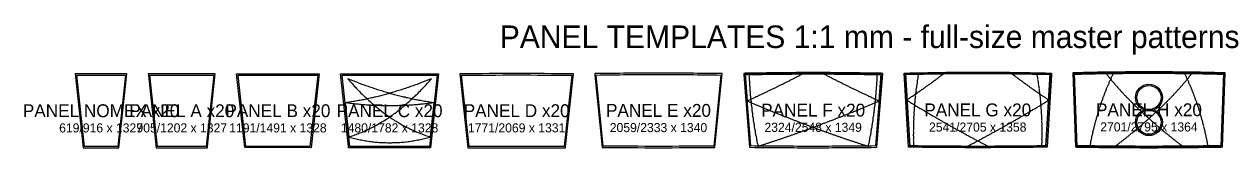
# Model space of a CAD drawing. Header units: millimetres. Extents: x -953 to 43463, y -25 to 2275.
# Drawn here: x -953 to 21690, y -25 to 2275 of the extents above; entities that cross this region are included whole.
import ezdxf
from ezdxf.enums import TextEntityAlignment as Align

# ---------------------------------------------------------------- set-up
doc = ezdxf.new("R2010")
doc.units = ezdxf.units.MM
for name, color, linetype in [('CUT', 7, 'Continuous'), ('FEATURE', 1, 'Continuous'), ('SEW', 8, 'Continuous'), ('TEXT', 7, 'Continuous')]:
    doc.layers.add(name, color=color, linetype=linetype)

msp = doc.modelspace()

# ---------------------------------------------------------------- linework, layer by layer
at = {"layer": 'CUT'}
for points in [[(9712, 1328), (9847, -22), (9869, -22), (9998, -23), (10127, -23), (10256, -24), (10385, -24), (10514, -24), (10643, -25), (10772, -25), (10901, -25), (11030, -25), (11159, -25), (11288, -24), (11417, -24), (11546, -24), (11675, -23), (11804, -23), (11933, -22), (11956, -22), (12093, 1355), (12066, 1355), (11993, 1357), (11920, 1358), (11847, 1359), (11775, 1359), (11702, 1360), (11629, 1361), (11556, 1362), (11484, 1362), (11411, 1363), (11338, 1363), (11265, 1364), (11192, 1364), (11120, 1364), (11047, 1364), (10974, 1365), (10901, 1365), (10828, 1365), (10756, 1364), (10683, 1364), (10610, 1364), (10537, 1364), (10464, 1363), (10391, 1363), (10319, 1362), (10246, 1362), (10173, 1361), (10100, 1360), (10028, 1359), (9955, 1359), (9882, 1358), (9810, 1357), (9737, 1355), (9710, 1355), (9712, 1328)], [(12495, 1335), (12605, -17), (12627, -18), (12700, -19), (12773, -19), (12846, -20), (12918, -21), (12991, -22), (13064, -22), (13136, -23), (13209, -23), (13282, -24), (13355, -24), (13428, -24), (13500, -25), (13573, -25), (13646, -25), (13719, -25), (13792, -25), (13865, -25), (13937, -25), (14010, -25), (14083, -25), (14156, -24), (14229, -24), (14301, -24), (14374, -23), (14447, -23), (14520, -22), (14592, -22), (14665, -21), (14738, -20), (14811, -19), (14883, -19), (14956, -18), (14979, -17), (15091, 1361), (15064, 1362), (14985, 1363), (14905, 1365), (14826, 1366), (14746, 1367), (14667, 1368), (14587, 1369), (14508, 1370), (14428, 1371), (14349, 1372), (14269, 1373), (14190, 1373), (14110, 1374), (14030, 1374), (13951, 1374), (13871, 1374), (13792, 1374), (13712, 1374), (13632, 1374), (13553, 1374), (13473, 1374), (13394, 1373), (13314, 1373), (13235, 1372), (13155, 1371), (13076, 1370), (12996, 1369), (12917, 1368), (12837, 1367), (12758, 1366), (12678, 1365), (12599, 1363), (12519, 1362), (12493, 1361), (12495, 1335)], [(18244, 1339), (18164, -15), (18140, -15), (18061, -16), (17981, -18), (17902, -19), (17823, -20), (17743, -20), (17664, -21), (17584, -22), (17505, -23), (17425, -23), (17346, -24), (17266, -24), (17186, -24), (17107, -25), (17027, -25), (16948, -25), (16868, -25), (16789, -25), (16709, -25), (16629, -25), (16550, -24), (16470, -24), (16391, -24), (16311, -23), (16231, -23), (16152, -22), (16072, -21), (15993, -20), (15914, -20), (15834, -19), (15755, -18), (15675, -16), (15596, -15), (15573, -15), (15491, 1365), (15516, 1366), (15601, 1368), (15685, 1370), (15769, 1372), (15853, 1373), (15937, 1375), (15980, 1375), (16022, 1376), (16064, 1377), (16106, 1377), (16148, 1378), (16190, 1379), (16233, 1379), (16275, 1380), (16317, 1380), (16359, 1380), (16401, 1381), (16444, 1381), (16486, 1381), (16528, 1382), (16570, 1382), (16612, 1382), (16655, 1382), (16697, 1382), (16739, 1383), (16782, 1383), (16824, 1383), (16866, 1383), (16908, 1383), (16951, 1383), (16993, 1383), (17036, 1382), (17078, 1382), (17120, 1382), (17162, 1382), (17205, 1382), (17247, 1381), (17290, 1381), (17332, 1381), (17374, 1380), (17416, 1380), (17459, 1380), (17501, 1379), (17544, 1379), (17586, 1378), (17628, 1377), (17670, 1377), (17713, 1376), (17755, 1375), (17797, 1375), (17840, 1374), (17882, 1373), (17966, 1372), (18051, 1370), (18135, 1368), (18220, 1366), (18246, 1365), (18244, 1339)], [(21465, 1370), (21422, 1371), (21378, 1372), (21335, 1373), (21291, 1374), (21247, 1375), (21204, 1376), (21160, 1377), (21117, 1378), (21073, 1379), (21029, 1380), (20986, 1381), (20942, 1381), (20899, 1382), (20855, 1383), (20811, 1383), (20768, 1384), (20724, 1385), (20680, 1385), (20636, 1386), (20593, 1386), (20549, 1386), (20505, 1387), (20462, 1387), (20418, 1388), (20374, 1388), (20330, 1388), (20287, 1388), (20243, 1388), (20199, 1389), (20156, 1389), (20112, 1389), (20068, 1389), (20024, 1389), (19981, 1389), (19937, 1389), (19893, 1388), (19849, 1388), (19806, 1388), (19762, 1388), (19718, 1388), (19675, 1387), (19631, 1387), (19587, 1386), (19543, 1386), (19500, 1386), (19456, 1385), (19412, 1385), (19369, 1384), (19325, 1383), (19281, 1383), (19238, 1382), (19194, 1381), (19150, 1380), (19107, 1380), (19063, 1379), (19019, 1378), (18976, 1377), (18932, 1376), (18889, 1375), (18845, 1374), (18802, 1373), (18758, 1372), (18714, 1371), (18671, 1370), (18646, 1369), (18693, -12), (18716, -13), (18801, -14), (18885, -16), (18969, -17), (19053, -18), (19138, -19), (19222, -20), (19306, -21), (19390, -22), (19475, -23), (19559, -23), (19644, -24), (19728, -24), (19813, -24), (19897, -25), (19982, -25), (20066, -25), (20151, -25), (20235, -25), (20320, -24), (20405, -24), (20489, -24), (20574, -23), (20659, -23), (20743, -22), (20828, -21), (20912, -20), (20997, -19), (21082, -18), (21166, -17), (21251, -16), (21335, -14), (21420, -13), (21443, -12), (21490, 1369), (21465, 1370)], [(966, 1352), (0, 1352), (148, -25), (817, -25), (966, 1352)], [(2471, -3), (2617, 1352), (2440, 1352), (2291, 1352), (2141, 1352), (1991, 1352), (1884, 1352), (1777, 1352), (1669, 1352), (1562, 1352), (1478, 1352), (1393, 1352), (1366, 1352), (1369, 1325), (1514, -25), (1537, -25), (1608, -25), (1679, -25), (1835, -25), (1991, -25), (2105, -25), (2219, -25), (2333, -25), (2446, -25), (2469, -25), (2471, -3)], [(4408, -25), (3167, -24), (3017, 1353), (3087, 1353), (3108, 1353), (3129, 1353), (3170, 1353), (3212, 1353), (3254, 1353), (3295, 1353), (3337, 1353), (3379, 1353), (3419, 1353), (3459, 1353), (3479, 1353), (3499, 1353), (3520, 1353), (3540, 1353), (3546, 1353), (3553, 1353), (3556, 1353), (3559, 1353), (3563, 1353), (3566, 1353), (3571, 1353), (3577, 1353), (3582, 1353), (3588, 1353), (3594, 1353), (3599, 1353), (3605, 1353), (3610, 1353), (3624, 1353), (3638, 1353), (3645, 1353), (3652, 1353), (3659, 1353), (3666, 1353), (3678, 1353), (3690, 1353), (3703, 1353), (3715, 1353), (3733, 1353), (3751, 1353), (3770, 1353), (3788, 1353), (3825, 1353), (3861, 1353), (3902, 1353), (3943, 1353), (3984, 1353), (4025, 1353), (4052, 1353), (4079, 1353), (4107, 1353), (4134, 1353), (4183, 1352), (4231, 1352), (4280, 1352), (4328, 1352), (4342, 1352), (4356, 1352), (4370, 1352), (4384, 1352), (4389, 1352), (4393, 1352), (4398, 1352), (4402, 1352), (4412, 1352), (4421, 1352), (4430, 1352), (4440, 1352), (4450, 1352), (4461, 1352), (4469, 1352), (4477, 1352), (4485, 1352), (4493, 1352), (4512, 1352), (4531, 1352), (4559, 1352), (4408, -25)], [(5107, -3), (4959, 1352), (4987, 1352), (5226, 1352), (5466, 1352), (5670, 1352), (5875, 1353), (6080, 1352), (6285, 1352), (6524, 1352), (6763, 1352), (6791, 1352), (6640, -25), (6617, -25), (6432, -25), (6246, -25), (6060, -25), (5875, -25), (5689, -25), (5503, -25), (5318, -25), (5132, -25), (5109, -25), (5107, -3)], [(9163, -3), (9310, 1352), (9282, 1352), (9218, 1353), (9153, 1353), (9024, 1354), (8895, 1354), (8766, 1355), (8637, 1355), (8508, 1356), (8379, 1356), (8250, 1356), (8121, 1356), (7992, 1356), (7863, 1355), (7734, 1355), (7605, 1354), (7476, 1354), (7347, 1353), (7283, 1353), (7218, 1352), (7191, 1352), (7340, -25), (7362, -25), (7418, -25), (7473, -25), (7528, -25), (7584, -25), (7750, -25), (7917, -25), (8083, -25), (8250, -25), (8416, -25), (8583, -25), (8750, -25), (8916, -25), (9027, -25), (9138, -25), (9161, -25), (9163, -3)]]:
    msp.add_lwpolyline(points, close=True, dxfattribs=at)
at = {"layer": 'FEATURE'}
for points in [[(18671, 1364), (18717, 0), (21419, 0), (21465, 1364), (18671, 1364)], [(21171, 1), (21172, 14), (21167, 28), (21167, 42), (21162, 53), (21163, 67), (21158, 81), (21158, 94), (21153, 106), (21148, 119), (21149, 133), (21144, 144), (21144, 158), (21139, 172), (21140, 183), (21135, 197), (21130, 211), (21130, 222), (21125, 236), (21120, 249), (21121, 261), (21116, 275), (21116, 286), (21111, 300), (21106, 313), (21106, 325), (21101, 339), (21096, 350), (21097, 364), (21092, 375), (21087, 389), (21087, 402), (21082, 414), (21077, 428), (21077, 439), (21072, 453), (21067, 464), (21067, 478), (21062, 489), (21057, 503), (21057, 514), (21052, 528), (21047, 539), (21042, 553), (21042, 565), (21037, 578), (21032, 590), (21032, 601), (21027, 615), (21022, 626), (21017, 640), (21017, 651), (21012, 663), (21007, 676), (21002, 688), (21002, 702), (20997, 713), (20991, 724), (20986, 738), (20981, 749), (20981, 761), (20976, 775), (20971, 786), (20965, 797), (20960, 811), (20960, 823), (20955, 834), (20950, 848), (20945, 859), (20939, 870), (20939, 882), (20934, 896), (20929, 907), (20923, 918), (20918, 930), (20913, 944), (20913, 955), (20908, 966), (20902, 978), (20897, 991), (20892, 1003), (20886, 1014), (20881, 1026), (20875, 1037), (20876, 1051), (20870, 1062), (20865, 1074), (20859, 1085), (20854, 1097), (20849, 1108), (20843, 1119), (20838, 1131), (20832, 1144), (20827, 1156), (20821, 1167), (20816, 1179), (20816, 1190), (20811, 1202), (20805, 1213), (20800, 1224), (20794, 1236), (20789, 1247), (20783, 1259), (20778, 1270), (20772, 1281), (20767, 1293), (20761, 1304), (20756, 1316), (20750, 1327), (20745, 1339), (20739, 1350), (20733, 1361), (20732, 1364), (18671, 1364), (18717, 0), (21172, 0), (21171, 1)], [(18671, 1364), (18717, 0), (21419, 0), (21465, 1364), (18671, 1364)], [(19441, 3), (19452, 12), (19463, 21), (19473, 30), (19489, 39), (19500, 49), (19511, 58), (19521, 67), (19532, 76), (19548, 85), (19559, 94), (19569, 103), (19580, 112), (19591, 122), (19607, 131), (19618, 140), (19628, 149), (19639, 158), (19650, 167), (19661, 176), (19677, 186), (19688, 195), (19698, 206), (19709, 215), (19720, 224), (19731, 233), (19742, 243), (19758, 252), (19769, 261), (19779, 270), (19790, 279), (19801, 291), (19812, 300), (19823, 309), (19834, 318), (19844, 327), (19855, 336), (19872, 345), (19883, 357), (19893, 366), (19904, 375), (19915, 384), (19926, 393), (19937, 402), (19948, 414), (19959, 423), (19970, 432), (19981, 441), (19992, 450), (20003, 462), (20014, 471), (20025, 480), (20036, 489), (20046, 501), (20057, 510), (20068, 519), (20079, 528), (20090, 539), (20101, 549), (20112, 558), (20123, 567), (20135, 578), (20146, 587), (20157, 597), (20168, 606), (20179, 617), (20184, 626), (20195, 635), (20206, 647), (20217, 656), (20228, 665), (20240, 676), (20251, 686), (20262, 695), (20273, 706), (20278, 715), (20290, 724), (20301, 736), (20312, 745), (20323, 754), (20334, 765), (20345, 775), (20351, 784), (20362, 795), (20373, 804), (20384, 816), (20395, 825), (20401, 834), (20412, 845), (20423, 854), (20434, 866), (20446, 875), (20451, 884), (20462, 896), (20474, 905), (20485, 916), (20490, 925), (20502, 937), (20513, 946), (20524, 955), (20530, 966), (20541, 976), (20552, 987), (20558, 996), (20569, 1007), (20580, 1017), (20586, 1028), (20597, 1037), (20608, 1049), (20614, 1058), (20625, 1069), (20637, 1078), (20642, 1090), (20653, 1099), (20665, 1110), (20670, 1119), (20682, 1131), (20693, 1142), (20699, 1151), (20710, 1163), (20715, 1172), (20727, 1183), (20732, 1192), (20744, 1204), (20755, 1213), (20761, 1224), (20772, 1236), (20777, 1245), (20789, 1256), (20794, 1265), (20806, 1277), (20811, 1288), (20823, 1297), (20828, 1309), (20839, 1320), (20845, 1329), (20856, 1341), (20862, 1350), (20873, 1361), (20874, 1364), (18671, 1364), (18717, 0), (19436, 0), (19441, 3)], [(19403, 1361), (19397, 1350), (19392, 1339), (19386, 1327), (19380, 1316), (19375, 1304), (19369, 1293), (19364, 1281), (19358, 1270), (19353, 1259), (19347, 1247), (19342, 1236), (19336, 1224), (19331, 1213), (19326, 1202), (19320, 1190), (19320, 1179), (19315, 1167), (19309, 1156), (19304, 1144), (19298, 1131), (19293, 1119), (19288, 1108), (19282, 1097), (19277, 1085), (19271, 1074), (19266, 1062), (19260, 1051), (19261, 1037), (19255, 1026), (19250, 1014), (19244, 1003), (19239, 991), (19234, 978), (19228, 966), (19223, 955), (19223, 944), (19218, 930), (19213, 918), (19207, 907), (19202, 896), (19197, 882), (19197, 870), (19192, 859), (19186, 848), (19181, 834), (19176, 823), (19176, 811), (19171, 797), (19165, 786), (19160, 775), (19155, 761), (19155, 749), (19150, 738), (19145, 724), (19139, 713), (19134, 702), (19135, 688), (19129, 676), (19124, 663), (19119, 651), (19119, 640), (19114, 626), (19109, 615), (19104, 601), (19104, 590), (19099, 578), (19094, 565), (19094, 553), (19089, 539), (19084, 528), (19079, 514), (19079, 503), (19074, 489), (19069, 478), (19069, 464), (19064, 453), (19059, 439), (19059, 428), (19054, 414), (19049, 402), (19050, 389), (19045, 375), (19039, 364), (19040, 350), (19035, 339), (19030, 325), (19030, 313), (19025, 300), (19020, 286), (19020, 275), (19015, 261), (19016, 249), (19011, 236), (19006, 222), (19006, 211), (19001, 197), (18996, 183), (18997, 172), (18992, 158), (18992, 144), (18987, 133), (18988, 119), (18983, 106), (18978, 94), (18978, 81), (18973, 67), (18974, 53), (18969, 42), (18969, 28), (18964, 14), (18965, 1), (18964, 0), (21419, 0), (21465, 1364), (19404, 1364), (19403, 1361)], [(19263, 1361), (19274, 1350), (19280, 1341), (19291, 1329), (19297, 1320), (19308, 1309), (19314, 1297), (19325, 1288), (19330, 1277), (19342, 1265), (19347, 1256), (19359, 1245), (19364, 1236), (19376, 1224), (19381, 1213), (19392, 1204), (19404, 1192), (19409, 1183), (19421, 1172), (19426, 1163), (19438, 1151), (19443, 1142), (19454, 1131), (19466, 1119), (19471, 1110), (19483, 1099), (19494, 1090), (19500, 1078), (19511, 1069), (19522, 1058), (19528, 1049), (19539, 1037), (19550, 1028), (19556, 1017), (19567, 1007), (19578, 996), (19584, 987), (19595, 976), (19606, 966), (19612, 955), (19623, 946), (19634, 937), (19646, 925), (19651, 916), (19662, 905), (19674, 896), (19685, 884), (19690, 875), (19702, 866), (19713, 854), (19724, 845), (19735, 834), (19741, 825), (19752, 816), (19763, 804), (19774, 795), (19785, 784), (19791, 775), (19802, 765), (19813, 754), (19824, 745), (19835, 736), (19847, 724), (19858, 715), (19863, 706), (19874, 695), (19885, 686), (19897, 676), (19908, 665), (19919, 656), (19930, 647), (19941, 635), (19952, 626), (19957, 617), (19968, 606), (19980, 597), (19991, 587), (20002, 578), (20013, 567), (20024, 558), (20035, 549), (20046, 539), (20057, 528), (20068, 519), (20079, 510), (20090, 501), (20101, 489), (20112, 480), (20122, 471), (20133, 462), (20144, 450), (20155, 441), (20166, 432), (20177, 423), (20188, 414), (20199, 402), (20210, 393), (20221, 384), (20232, 375), (20243, 366), (20254, 357), (20264, 345), (20281, 336), (20292, 327), (20302, 318), (20313, 309), (20324, 300), (20335, 291), (20346, 279), (20357, 270), (20367, 261), (20378, 252), (20395, 243), (20405, 233), (20416, 224), (20427, 215), (20438, 206), (20448, 195), (20459, 186), (20475, 176), (20486, 167), (20497, 158), (20508, 149), (20518, 140), (20529, 131), (20545, 122), (20556, 112), (20567, 103), (20577, 94), (20588, 85), (20604, 76), (20615, 67), (20626, 58), (20636, 49), (20647, 39), (20663, 30), (20674, 21), (20684, 12), (20695, 3), (20700, 0), (21419, 0), (21465, 1364), (19262, 1364), (19263, 1361)], [(5128, 181), (5154, 187), (5178, 197), (5202, 203), (5225, 213), (5249, 222), (5273, 231), (5293, 240), (5317, 249), (5341, 258), (5365, 267), (5389, 277), (5413, 288), (5434, 299), (5459, 309), (5483, 320), (5504, 331), (5529, 343), (5550, 354), (5574, 366), (5596, 379), (5621, 391), (5642, 404), (5664, 416), (5689, 430), (5711, 443), (5732, 457), (5754, 471), (5780, 484), (5802, 498), (5824, 514), (5846, 528), (5869, 544), (5891, 558), (5911, 574), (5933, 590), (5956, 605), (5979, 621), (6002, 637), (6022, 656), (6045, 672), (6065, 690), (6089, 706), (6109, 724), (6132, 743), (6153, 761), (6173, 779), (6197, 797), (6218, 816), (6239, 834), (6260, 854), (6281, 873), (6302, 893), (6324, 914), (6345, 932), (6367, 953), (6389, 973), (6410, 994), (6429, 1017), (6451, 1037), (6473, 1058), (6492, 1081), (6515, 1104), (6534, 1124), (6556, 1147), (6576, 1170), (6595, 1193), (6618, 1215), (6638, 1238), (6658, 1261), (6636, 1252), (6610, 1243), (6585, 1231), (6559, 1222), (6537, 1213), (6512, 1204), (6487, 1195), (6462, 1183), (6437, 1174), (6415, 1165), (6390, 1156), (6365, 1147), (6340, 1140), (6316, 1131), (6291, 1122), (6266, 1113), (6242, 1104), (6221, 1097), (6196, 1088), (6172, 1081), (6147, 1072), (6123, 1065), (6099, 1056), (6074, 1049), (6050, 1040), (6023, 1033), (5998, 1026), (5974, 1017), (5950, 1010), (5926, 1003), (5903, 996), (5879, 989), (5855, 982), (5831, 976), (5804, 969), (5780, 962), (5757, 955), (5733, 950), (5709, 944), (5682, 937), (5659, 932), (5635, 925), (5612, 918), (5585, 914), (5562, 907), (5538, 902), (5515, 898), (5488, 891), (5465, 886), (5442, 882), (5415, 875), (5392, 870), (5369, 866), (5343, 861), (5319, 857), (5296, 852), (5270, 848), (5247, 843), (5221, 839), (5197, 836), (5171, 832), (5148, 827), (5125, 823), (5099, 820), (5076, 816), (5050, 813), (5043, 812), (5112, 176), (5128, 181)], [(6700, 813), (6673, 816), (6651, 820), (6624, 823), (6601, 827), (6578, 832), (6552, 836), (6529, 839), (6503, 843), (6479, 848), (6453, 852), (6430, 857), (6407, 861), (6380, 866), (6357, 870), (6334, 875), (6308, 882), (6284, 886), (6261, 891), (6234, 898), (6211, 902), (6188, 907), (6164, 914), (6137, 918), (6114, 925), (6091, 932), (6067, 937), (6040, 944), (6017, 950), (5993, 955), (5969, 962), (5946, 969), (5918, 976), (5895, 982), (5871, 989), (5847, 996), (5823, 1003), (5799, 1010), (5775, 1017), (5751, 1026), (5727, 1033), (5699, 1040), (5675, 1049), (5651, 1056), (5627, 1065), (5602, 1072), (5578, 1081), (5553, 1088), (5529, 1097), (5508, 1104), (5483, 1113), (5458, 1122), (5434, 1131), (5409, 1140), (5384, 1147), (5359, 1156), (5334, 1165), (5313, 1174), (5288, 1183), (5262, 1195), (5237, 1204), (5212, 1213), (5190, 1222), (5165, 1231), (5139, 1243), (5114, 1252), (5092, 1261), (5111, 1238), (5131, 1215), (5154, 1193), (5174, 1170), (5193, 1147), (5216, 1124), (5235, 1104), (5257, 1081), (5276, 1058), (5298, 1037), (5320, 1017), (5339, 994), (5361, 973), (5383, 953), (5404, 932), (5426, 914), (5447, 893), (5468, 873), (5489, 854), (5510, 834), (5531, 816), (5552, 797), (5576, 779), (5596, 761), (5617, 743), (5641, 724), (5661, 706), (5684, 690), (5704, 672), (5727, 656), (5747, 637), (5770, 621), (5793, 605), (5816, 590), (5839, 574), (5858, 558), (5881, 544), (5903, 528), (5925, 514), (5948, 498), (5970, 484), (5995, 471), (6017, 457), (6039, 443), (6061, 430), (6086, 416), (6107, 404), (6129, 391), (6154, 379), (6175, 366), (6200, 354), (6221, 343), (6245, 331), (6266, 320), (6291, 309), (6315, 299), (6336, 288), (6360, 277), (6384, 267), (6408, 258), (6432, 249), (6456, 240), (6477, 231), (6500, 222), (6524, 213), (6548, 203), (6572, 197), (6595, 187), (6622, 181), (6637, 176), (6707, 812), (6700, 813)], [(12567, 842), (12582, 836), (12597, 829), (12612, 824), (12628, 817), (12638, 811), (12653, 804), (12669, 799), (12684, 792), (12699, 785), (12714, 781), (12729, 774), (12745, 767), (12760, 760), (12775, 756), (12790, 749), (12805, 742), (12820, 737), (12835, 731), (12846, 724), (12861, 719), (12876, 712), (12891, 705), (12906, 701), (12921, 694), (12936, 687), (12951, 683), (12966, 676), (12981, 669), (12996, 664), (13011, 658), (13026, 653), (13041, 646), (13056, 639), (13071, 635), (13086, 628), (13100, 623), (13115, 616), (13125, 610), (13140, 605), (13155, 598), (13170, 594), (13185, 587), (13199, 582), (13214, 575), (13229, 571), (13244, 564), (13259, 559), (13273, 553), (13288, 548), (13303, 541), (13317, 537), (13332, 530), (13347, 525), (13362, 518), (13376, 514), (13391, 507), (13406, 502), (13420, 495), (13435, 491), (13449, 484), (13464, 479), (13479, 473), (13493, 468), (13508, 463), (13522, 457), (13537, 452), (13551, 445), (13566, 441), (13580, 434), (13595, 429), (13609, 425), (13624, 418), (13638, 413), (13653, 409), (13667, 402), (13677, 397), (13691, 393), (13706, 386), (13720, 381), (13735, 374), (13749, 370), (13763, 365), (13778, 361), (13792, 354), (13806, 349), (13821, 345), (13835, 338), (13849, 333), (13864, 329), (13878, 322), (13892, 317), (13906, 313), (13921, 308), (13935, 301), (13949, 297), (13963, 292), (13978, 288), (13992, 281), (14006, 276), (14020, 272), (14034, 267), (14049, 263), (14063, 256), (14077, 251), (14091, 247), (14105, 242), (14119, 237), (14133, 231), (14147, 226), (14161, 221), (14175, 217), (14190, 212), (14204, 208), (14218, 201), (14232, 196), (14246, 192), (14260, 187), (14274, 183), (14288, 178), (14302, 174), (14316, 169), (14330, 164), (14343, 158), (14357, 153), (14371, 148), (14385, 144), (14399, 139), (14413, 135), (14427, 130), (14441, 126), (14455, 121), (14469, 116), (14483, 112), (14496, 107), (14510, 103), (14524, 98), (14538, 94), (14552, 89), (14565, 84), (14579, 80), (14593, 75), (14607, 71), (14621, 66), (14634, 62), (14648, 57), (14662, 53), (14676, 48), (14689, 43), (14703, 39), (14717, 34), (14730, 30), (14744, 27), (14758, 23), (14772, 18), (14785, 14), (14799, 9), (14812, 5), (14826, 0), (14827, 16), (14829, 32), (14834, 48), (14836, 64), (14842, 78), (14843, 94), (14844, 110), (14850, 126), (14851, 142), (14852, 158), (14858, 174), (14860, 187), (14866, 203), (14867, 219), (14868, 235), (14874, 251), (14875, 265), (14876, 281), (14878, 297), (14884, 313), (14885, 329), (14886, 342), (14892, 358), (14893, 374), (14895, 390), (14896, 404), (14902, 420), (14903, 436), (14904, 452), (14905, 466), (14911, 482), (14912, 498), (14914, 511), (14915, 527), (14916, 543), (14922, 559), (14923, 573), (14924, 589), (14926, 605), (14927, 619), (14933, 635), (14934, 651), (14935, 664), (14936, 680), (14937, 696), (14938, 710), (14940, 726), (14946, 740), (14947, 756), (14948, 772), (14949, 785), (14950, 801), (14951, 815), (14952, 831), (14954, 847), (14955, 861), (14961, 877), (14962, 890), (14963, 906), (14964, 920), (14965, 936), (14966, 952), (14967, 966), (14968, 982), (14969, 995), (14970, 1011), (14971, 1025), (14972, 1041), (14973, 1055), (14975, 1071), (14976, 1084), (14977, 1100), (14978, 1114), (14979, 1130), (14980, 1144), (14981, 1160), (14982, 1174), (14983, 1190), (14984, 1203), (14985, 1217), (14986, 1233), (14987, 1247), (14988, 1263), (14988, 1276), (14990, 1292), (14990, 1306), (14991, 1320), (14987, 1336), (14988, 1349), (14988, 1349), (12519, 1349), (12556, 847), (12567, 842)], [(12561, 849), (12575, 856), (12590, 861), (12604, 868), (12618, 874), (12633, 881), (12642, 888), (12657, 893), (12671, 900), (12685, 906), (12700, 913), (12714, 920), (12729, 927), (12743, 932), (12758, 938), (12772, 945), (12782, 952), (12796, 959), (12811, 966), (12825, 973), (12840, 979), (12855, 984), (12869, 991), (12884, 998), (12893, 1005), (12908, 1011), (12923, 1018), (12937, 1025), (12952, 1032), (12966, 1039), (12981, 1046), (12996, 1053), (13006, 1059), (13020, 1066), (13035, 1071), (13050, 1078), (13065, 1084), (13079, 1091), (13094, 1098), (13104, 1105), (13119, 1112), (13133, 1119), (13148, 1126), (13163, 1132), (13178, 1139), (13188, 1146), (13203, 1153), (13217, 1160), (13232, 1167), (13247, 1176), (13262, 1183), (13272, 1190), (13287, 1196), (13302, 1203), (13317, 1210), (13332, 1217), (13347, 1224), (13357, 1231), (13372, 1237), (13387, 1244), (13402, 1251), (13417, 1258), (13427, 1265), (13442, 1274), (13457, 1281), (13472, 1288), (13487, 1295), (13497, 1301), (13512, 1308), (13527, 1315), (13543, 1324), (13558, 1331), (13568, 1338), (13583, 1345), (13593, 1349), (12519, 1349), (12556, 847), (12561, 849)], [(12771, 5), (12785, 9), (12798, 14), (12812, 18), (12825, 23), (12839, 27), (12853, 30), (12867, 34), (12880, 39), (12894, 43), (12908, 48), (12922, 53), (12935, 57), (12949, 62), (12963, 66), (12977, 71), (12990, 75), (13004, 80), (13018, 84), (13032, 89), (13045, 94), (13059, 98), (13073, 103), (13087, 107), (13101, 112), (13115, 116), (13129, 121), (13142, 126), (13156, 130), (13170, 135), (13184, 139), (13198, 144), (13212, 148), (13226, 153), (13240, 158), (13254, 164), (13268, 169), (13282, 174), (13296, 178), (13310, 183), (13324, 187), (13338, 192), (13352, 196), (13366, 201), (13380, 208), (13394, 212), (13408, 217), (13422, 221), (13436, 226), (13450, 231), (13464, 237), (13478, 242), (13492, 247), (13507, 251), (13521, 256), (13535, 263), (13549, 267), (13563, 272), (13577, 276), (13592, 281), (13606, 288), (13620, 292), (13634, 297), (13648, 301), (13663, 308), (13677, 313), (13691, 317), (13705, 322), (13720, 329), (13734, 333), (13748, 338), (13763, 345), (13777, 349), (13791, 354), (13806, 361), (13820, 365), (13834, 370), (13849, 374), (13863, 381), (13878, 386), (13892, 393), (13906, 397), (13916, 402), (13930, 409), (13945, 413), (13959, 418), (13974, 425), (13988, 429), (14003, 434), (14017, 441), (14032, 445), (14046, 452), (14061, 457), (14076, 463), (14090, 468), (14105, 473), (14119, 479), (14134, 484), (14149, 491), (14163, 495), (14178, 502), (14192, 507), (14207, 514), (14222, 518), (14236, 525), (14251, 530), (14266, 537), (14281, 541), (14295, 548), (14310, 553), (14325, 559), (14340, 564), (14354, 571), (14369, 575), (14384, 582), (14399, 587), (14414, 594), (14428, 598), (14443, 605), (14458, 610), (14468, 616), (14483, 623), (14498, 628), (14513, 635), (14528, 639), (14543, 646), (14558, 653), (14572, 658), (14587, 664), (14602, 669), (14617, 676), (14632, 683), (14647, 687), (14662, 694), (14678, 701), (14692, 705), (14708, 712), (14723, 719), (14738, 724), (14748, 731), (14763, 737), (14778, 742), (14793, 749), (14808, 756), (14824, 760), (14839, 767), (14854, 774), (14869, 781), (14884, 785), (14900, 792), (14915, 799), (14930, 804), (14945, 811), (14956, 817), (14971, 824), (14986, 829), (15001, 836), (15017, 842), (15027, 847), (15064, 1349), (12595, 1349), (12595, 1349), (12596, 1336), (12592, 1320), (12593, 1306), (12594, 1292), (12595, 1276), (12596, 1263), (12597, 1247), (12598, 1233), (12599, 1217), (12600, 1203), (12601, 1190), (12602, 1174), (12603, 1160), (12604, 1144), (12605, 1130), (12606, 1114), (12607, 1100), (12608, 1084), (12609, 1071), (12610, 1055), (12611, 1041), (12612, 1025), (12613, 1011), (12614, 995), (12615, 982), (12616, 966), (12617, 952), (12618, 936), (12619, 920), (12620, 906), (12622, 890), (12623, 877), (12629, 861), (12630, 847), (12631, 831), (12632, 815), (12633, 801), (12634, 785), (12635, 772), (12637, 756), (12638, 740), (12644, 726), (12645, 710), (12646, 696), (12647, 680), (12648, 664), (12649, 651), (12651, 635), (12657, 619), (12658, 605), (12659, 589), (12660, 573), (12661, 559), (12667, 543), (12669, 527), (12670, 511), (12671, 498), (12672, 482), (12678, 466), (12679, 452), (12680, 436), (12682, 420), (12688, 404), (12689, 390), (12690, 374), (12691, 358), (12697, 342), (12698, 329), (12700, 313), (12706, 297), (12707, 281), (12708, 265), (12709, 251), (12715, 235), (12717, 219), (12718, 203), (12724, 187), (12725, 174), (12731, 158), (12732, 142), (12733, 126), (12739, 110), (12741, 94), (12742, 78), (12748, 64), (12749, 48), (12755, 32), (12756, 16), (12757, 0), (12771, 5)], [(14000, 1345), (14015, 1338), (14026, 1331), (14041, 1324), (14056, 1315), (14071, 1308), (14086, 1301), (14096, 1295), (14111, 1288), (14126, 1281), (14141, 1274), (14156, 1265), (14166, 1258), (14181, 1251), (14197, 1244), (14212, 1237), (14227, 1231), (14237, 1224), (14251, 1217), (14266, 1210), (14281, 1203), (14296, 1196), (14311, 1190), (14321, 1183), (14336, 1176), (14351, 1167), (14366, 1160), (14381, 1153), (14396, 1146), (14405, 1139), (14420, 1132), (14435, 1126), (14450, 1119), (14465, 1112), (14480, 1105), (14489, 1098), (14504, 1091), (14519, 1084), (14534, 1078), (14548, 1071), (14563, 1066), (14578, 1059), (14588, 1053), (14602, 1046), (14617, 1039), (14632, 1032), (14646, 1025), (14661, 1018), (14675, 1011), (14690, 1005), (14700, 998), (14714, 991), (14729, 984), (14743, 979), (14758, 973), (14773, 966), (14787, 959), (14802, 952), (14811, 945), (14826, 938), (14840, 932), (14855, 927), (14869, 920), (14884, 913), (14898, 906), (14912, 900), (14927, 893), (14941, 888), (14951, 881), (14965, 874), (14979, 868), (14994, 861), (15008, 856), (15023, 849), (15027, 847), (15064, 1349), (13990, 1349), (14000, 1345)], [(15547, 858), (15558, 852), (15574, 842), (15585, 833), (15601, 826), (15613, 817), (15629, 808), (15640, 801), (15656, 792), (15667, 783), (15684, 776), (15695, 767), (15711, 758), (15722, 751), (15738, 742), (15749, 733), (15765, 726), (15776, 717), (15793, 708), (15809, 701), (15820, 692), (15836, 685), (15847, 676), (15863, 667), (15874, 660), (15890, 651), (15901, 644), (15917, 635), (15928, 626), (15944, 619), (15960, 610), (15971, 603), (15987, 594), (15998, 587), (16014, 578), (16025, 571), (16041, 562), (16057, 555), (16068, 546), (16084, 536), (16094, 530), (16110, 520), (16126, 514), (16137, 505), (16153, 498), (16164, 489), (16180, 482), (16195, 473), (16206, 466), (16222, 457), (16233, 450), (16249, 443), (16264, 434), (16275, 427), (16291, 418), (16307, 411), (16317, 402), (16333, 395), (16349, 386), (16359, 379), (16375, 372), (16391, 363), (16402, 356), (16417, 347), (16433, 340), (16443, 333), (16459, 324), (16475, 317), (16485, 308), (16501, 301), (16517, 294), (16527, 285), (16543, 278), (16558, 272), (16569, 262), (16584, 256), (16600, 249), (16610, 240), (16626, 233), (16642, 226), (16657, 217), (16667, 210), (16683, 203), (16698, 194), (16709, 187), (16724, 180), (16740, 171), (16755, 164), (16765, 157), (16781, 151), (16796, 141), (16807, 135), (16822, 128), (16837, 121), (16853, 112), (16863, 105), (16878, 98), (16894, 91), (16909, 82), (16919, 75), (16935, 68), (16950, 62), (16965, 52), (16975, 46), (16991, 39), (17006, 32), (17021, 25), (17036, 18), (17046, 9), (17062, 2), (17066, 0), (18140, 0), (18220, 1358), (15517, 1358), (15541, 863), (15547, 858)], [(18065, 14), (18066, 30), (18067, 43), (18068, 59), (18069, 73), (18070, 87), (18071, 103), (18072, 116), (18068, 130), (18069, 146), (18069, 160), (18070, 173), (18071, 189), (18072, 203), (18073, 217), (18069, 231), (18070, 247), (18071, 260), (18071, 274), (18072, 290), (18068, 304), (18069, 317), (18070, 331), (18071, 347), (18072, 361), (18067, 374), (18068, 388), (18069, 402), (18070, 418), (18071, 431), (18066, 445), (18067, 459), (18068, 473), (18069, 489), (18064, 502), (18065, 516), (18066, 530), (18067, 543), (18062, 557), (18063, 571), (18064, 587), (18059, 600), (18060, 614), (18061, 628), (18062, 641), (18057, 655), (18058, 669), (18059, 683), (18054, 696), (18055, 710), (18056, 726), (18051, 740), (18052, 753), (18053, 767), (18048, 781), (18049, 794), (18049, 808), (18045, 822), (18046, 836), (18046, 849), (18042, 863), (18042, 877), (18038, 890), (18038, 904), (18039, 918), (18034, 931), (18035, 945), (18030, 959), (18031, 973), (18032, 986), (18027, 1000), (18027, 1011), (18023, 1025), (18023, 1039), (18024, 1052), (18019, 1066), (18020, 1080), (18015, 1094), (18016, 1107), (18011, 1121), (18011, 1135), (18006, 1146), (18007, 1160), (18002, 1173), (18003, 1187), (18003, 1201), (17999, 1215), (17999, 1228), (17994, 1240), (17995, 1253), (17990, 1267), (17990, 1281), (17985, 1294), (17986, 1306), (17981, 1320), (17976, 1333), (17976, 1347), (17972, 1358), (15517, 1358), (15596, 0), (18065, 0), (18065, 14)], [(16675, 2), (16690, 9), (16700, 18), (16715, 25), (16730, 32), (16746, 39), (16761, 46), (16771, 52), (16786, 62), (16802, 68), (16817, 75), (16827, 82), (16843, 91), (16858, 98), (16873, 105), (16883, 112), (16899, 121), (16914, 128), (16930, 135), (16940, 141), (16955, 151), (16971, 157), (16981, 164), (16997, 171), (17012, 180), (17027, 187), (17038, 194), (17053, 203), (17069, 210), (17079, 217), (17095, 226), (17110, 233), (17126, 240), (17136, 249), (17152, 256), (17167, 262), (17178, 272), (17193, 278), (17209, 285), (17220, 294), (17235, 301), (17251, 308), (17261, 317), (17277, 324), (17293, 333), (17303, 340), (17319, 347), (17335, 356), (17345, 363), (17361, 372), (17377, 379), (17387, 386), (17403, 395), (17419, 402), (17430, 411), (17445, 418), (17461, 427), (17472, 434), (17488, 443), (17504, 450), (17514, 457), (17530, 466), (17541, 473), (17557, 482), (17573, 489), (17583, 498), (17599, 505), (17610, 514), (17626, 520), (17642, 530), (17653, 536), (17669, 546), (17679, 555), (17695, 562), (17712, 571), (17722, 578), (17738, 587), (17749, 594), (17765, 603), (17776, 610), (17792, 619), (17808, 626), (17819, 635), (17835, 644), (17846, 651), (17862, 660), (17873, 667), (17889, 676), (17900, 685), (17916, 692), (17927, 701), (17944, 708), (17960, 717), (17971, 726), (17987, 733), (17998, 742), (18014, 751), (18025, 758), (18042, 767), (18053, 776), (18069, 783), (18080, 792), (18096, 801), (18107, 808), (18124, 817), (18135, 826), (18151, 833), (18162, 842), (18179, 852), (18190, 858), (18195, 863), (18220, 1358), (15517, 1358), (15596, 0), (16670, 0), (16675, 2)], [(15547, 868), (15562, 877), (15572, 886), (15588, 893), (15598, 902), (15613, 911), (15623, 920), (15639, 927), (15649, 936), (15665, 945), (15675, 954), (15685, 961), (15701, 970), (15711, 979), (15727, 989), (15737, 995), (15747, 1005), (15763, 1014), (15773, 1023), (15789, 1032), (15799, 1039), (15810, 1048), (15825, 1057), (15836, 1066), (15851, 1075), (15862, 1084), (15872, 1091), (15888, 1100), (15898, 1110), (15909, 1119), (15924, 1128), (15935, 1137), (15945, 1146), (15961, 1153), (15972, 1162), (15982, 1171), (15998, 1180), (16008, 1189), (16019, 1199), (16035, 1208), (16045, 1217), (16056, 1226), (16072, 1233), (16082, 1242), (16093, 1251), (16109, 1260), (16119, 1269), (16130, 1278), (16140, 1288), (16156, 1297), (16167, 1306), (16177, 1315), (16193, 1324), (16204, 1333), (16215, 1342), (16225, 1352), (16236, 1358), (15517, 1358), (15541, 863), (15547, 868)], [(15760, 1347), (15760, 1333), (15755, 1320), (15750, 1306), (15751, 1294), (15746, 1281), (15746, 1267), (15742, 1253), (15742, 1240), (15737, 1228), (15738, 1215), (15733, 1201), (15733, 1187), (15734, 1173), (15729, 1160), (15730, 1146), (15725, 1135), (15725, 1121), (15721, 1107), (15721, 1094), (15716, 1080), (15717, 1066), (15712, 1052), (15713, 1039), (15714, 1025), (15709, 1011), (15709, 1000), (15705, 986), (15705, 973), (15706, 959), (15701, 945), (15702, 931), (15697, 918), (15698, 904), (15699, 890), (15694, 877), (15695, 863), (15690, 849), (15691, 836), (15691, 822), (15687, 808), (15688, 794), (15688, 781), (15684, 767), (15684, 753), (15685, 740), (15681, 726), (15681, 710), (15682, 696), (15678, 683), (15678, 669), (15679, 655), (15675, 641), (15675, 628), (15676, 614), (15677, 600), (15672, 587), (15673, 571), (15674, 557), (15670, 543), (15670, 530), (15671, 516), (15672, 502), (15668, 489), (15668, 473), (15669, 459), (15670, 445), (15666, 431), (15666, 418), (15667, 402), (15668, 388), (15669, 374), (15665, 361), (15666, 347), (15666, 331), (15667, 317), (15668, 304), (15664, 290), (15665, 274), (15666, 260), (15666, 247), (15667, 231), (15663, 217), (15664, 203), (15665, 189), (15666, 173), (15667, 160), (15668, 146), (15669, 130), (15664, 116), (15665, 103), (15666, 87), (15667, 73), (15668, 59), (15669, 43), (15670, 30), (15671, 14), (15672, 0), (18140, 0), (18220, 1358), (15764, 1358), (15760, 1347)], [(17511, 1352), (17522, 1342), (17532, 1333), (17543, 1324), (17559, 1315), (17569, 1306), (17580, 1297), (17596, 1288), (17607, 1278), (17617, 1269), (17628, 1260), (17644, 1251), (17654, 1242), (17665, 1233), (17681, 1226), (17691, 1217), (17702, 1208), (17717, 1199), (17728, 1189), (17738, 1180), (17754, 1171), (17765, 1162), (17775, 1153), (17791, 1146), (17801, 1137), (17812, 1128), (17828, 1119), (17838, 1110), (17848, 1100), (17864, 1091), (17875, 1084), (17885, 1075), (17901, 1066), (17911, 1057), (17927, 1048), (17937, 1039), (17947, 1032), (17963, 1023), (17973, 1014), (17989, 1005), (17999, 995), (18010, 989), (18025, 979), (18035, 970), (18051, 961), (18061, 954), (18071, 945), (18087, 936), (18097, 927), (18113, 920), (18123, 911), (18138, 902), (18149, 893), (18164, 886), (18174, 877), (18190, 868), (18195, 863), (18220, 1358), (17500, 1358), (17511, 1352)], [(5122, 174), (5147, 167), (5172, 160), (5197, 153), (5222, 146), (5250, 139), (5274, 135), (5299, 128), (5324, 123), (5351, 119), (5376, 114), (5400, 110), (5428, 105), (5452, 101), (5480, 96), (5504, 92), (5528, 89), (5556, 87), (5580, 82), (5607, 80), (5631, 78), (5658, 76), (5682, 73), (5709, 71), (5734, 71), (5761, 69), (5785, 69), (5812, 69), (5836, 66), (5863, 66), (5887, 66), (5914, 66), (5938, 69), (5965, 69), (5989, 69), (6016, 71), (6040, 71), (6067, 73), (6091, 76), (6118, 78), (6142, 80), (6170, 82), (6194, 87), (6221, 89), (6245, 92), (6270, 96), (6297, 101), (6321, 105), (6349, 110), (6373, 114), (6398, 119), (6426, 123), (6450, 128), (6475, 135), (6500, 139), (6528, 146), (6553, 153), (6578, 160), (6603, 167), (6628, 174), (6637, 176), (6707, 812), (6690, 809), (6663, 807), (6639, 802), (6612, 800), (6589, 797), (6562, 793), (6539, 791), (6512, 788), (6488, 786), (6462, 784), (6438, 781), (6412, 779), (6388, 777), (6362, 775), (6338, 772), (6312, 770), (6288, 770), (6262, 768), (6239, 765), (6212, 763), (6189, 763), (6162, 761), (6136, 761), (6113, 759), (6086, 759), (6063, 759), (6037, 756), (6013, 756), (5987, 756), (5961, 756), (5937, 756), (5911, 754), (5888, 754), (5861, 754), (5838, 754), (5812, 756), (5789, 756), (5762, 756), (5736, 756), (5713, 756), (5686, 759), (5663, 759), (5637, 759), (5614, 761), (5587, 761), (5561, 763), (5537, 763), (5511, 765), (5488, 768), (5461, 770), (5438, 770), (5411, 772), (5388, 775), (5361, 777), (5338, 779), (5311, 781), (5288, 784), (5261, 786), (5238, 788), (5211, 791), (5187, 793), (5160, 797), (5137, 800), (5110, 802), (5086, 807), (5060, 809), (5043, 812), (5112, 176), (5122, 174)]]:
    msp.add_lwpolyline(points, close=True, dxfattribs=at)
for centre, radius in [((20068, 910), 250), ((20068, 910), 225), ((20068, 450), 250), ((20068, 450), 225)]:
    msp.add_circle(centre, radius, dxfattribs=at)
at = {"layer": 'SEW'}
for points in [[(18671, 1345), (18715, 1346), (18759, 1347), (18802, 1348), (18846, 1349), (18889, 1350), (18933, 1351), (18976, 1352), (19020, 1353), (19063, 1354), (19107, 1355), (19151, 1355), (19194, 1356), (19238, 1357), (19282, 1358), (19325, 1358), (19369, 1359), (19413, 1360), (19456, 1360), (19500, 1361), (19544, 1361), (19587, 1361), (19631, 1362), (19675, 1362), (19762, 1363), (19806, 1363), (19849, 1363), (19893, 1363), (19937, 1364), (19981, 1364), (20024, 1364), (20068, 1364), (20112, 1364), (20155, 1364), (20199, 1364), (20243, 1363), (20287, 1363), (20330, 1363), (20374, 1363), (20418, 1362), (20461, 1362), (20505, 1362), (20549, 1361), (20592, 1361), (20636, 1361), (20680, 1360), (20724, 1360), (20767, 1359), (20811, 1358), (20854, 1358), (20898, 1357), (20942, 1356), (20985, 1356), (21029, 1355), (21073, 1354), (21116, 1353), (21160, 1352), (21203, 1351), (21247, 1350), (21290, 1349), (21334, 1348), (21378, 1347), (21421, 1346), (21465, 1345), (21419, 12), (21335, 11), (21250, 9), (21166, 8), (21081, 7), (20997, 6), (20912, 5), (20828, 4), (20743, 3), (20658, 2), (20574, 2), (20489, 1), (20405, 1), (20320, 1), (20235, 0), (20151, 0), (20066, 0), (19982, 0), (19897, 0), (19813, 1), (19728, 1), (19644, 1), (19559, 2), (19475, 2), (19391, 3), (19306, 4), (19222, 5), (19138, 6), (19054, 7), (18970, 8), (18885, 9), (18717, 12), (18671, 1345)], [(938, 1327), (795, 0), (171, 0), (28, 1327), (938, 1327)], [(1393, 1327), (1562, 1327), (1669, 1327), (2291, 1327), (2440, 1327), (2590, 1327), (2446, 0), (1537, 0), (1393, 1327)], [(4386, 0), (3189, 0), (3045, 1328), (3087, 1328), (3108, 1328), (3337, 1328), (3379, 1328), (3751, 1328), (3770, 1328), (3902, 1328), (3943, 1328), (3984, 1328), (4025, 1328), (4079, 1328), (4107, 1328), (4134, 1328), (4183, 1327), (4231, 1327), (4328, 1327), (4384, 1327), (4389, 1327), (4421, 1327), (4430, 1327), (4531, 1327), (4531, 1327), (4386, 0)], [(5132, 0), (4987, 1327), (4987, 1327), (5226, 1327), (5466, 1327), (5670, 1327), (5875, 1328), (6080, 1327), (6285, 1327), (6524, 1327), (6763, 1327), (6763, 1327), (6618, 0), (6617, 0), (6432, 0), (6246, 0), (6060, 0), (5689, 0), (5503, 0), (5318, 0), (5132, 0), (5132, 0)], [(7218, 1327), (7283, 1328), (7347, 1328), (7476, 1329), (7605, 1329), (7734, 1330), (7863, 1330), (7992, 1331), (8121, 1331), (8250, 1331), (8379, 1331), (8508, 1331), (8637, 1330), (8766, 1330), (8895, 1329), (9024, 1329), (9153, 1328), (9282, 1327), (9282, 1327), (9138, 0), (8750, 0), (8583, 0), (7917, 0), (7750, 0), (7362, 0), (7218, 1327)], [(9737, 1330), (9737, 1330), (9810, 1332), (9883, 1333), (9955, 1334), (10028, 1334), (10101, 1335), (10173, 1336), (10246, 1337), (10319, 1337), (10392, 1338), (10464, 1338), (10537, 1339), (10610, 1339), (10683, 1339), (10756, 1339), (10828, 1340), (10974, 1340), (11047, 1339), (11120, 1339), (11192, 1339), (11265, 1339), (11338, 1338), (11411, 1338), (11484, 1337), (11556, 1337), (11629, 1336), (11702, 1335), (11774, 1334), (11847, 1334), (11920, 1333), (11992, 1332), (12065, 1330), (11933, 3), (11933, 3), (11804, 2), (11675, 2), (11546, 1), (11417, 1), (11288, 1), (11159, 0), (11030, 0), (10901, 0), (10772, 0), (10643, 0), (10514, 1), (10385, 1), (10256, 1), (10127, 2), (9998, 2), (9869, 3), (9869, 3), (9737, 1330)], [(12520, 1337), (12520, 1337), (12520, 1337), (12599, 1338), (12679, 1340), (12758, 1341), (12837, 1342), (12917, 1343), (12996, 1344), (13076, 1345), (13155, 1346), (13235, 1347), (13314, 1348), (13394, 1348), (13473, 1349), (13553, 1349), (13633, 1349), (13712, 1349), (13871, 1349), (13951, 1349), (14030, 1349), (14110, 1349), (14189, 1348), (14269, 1348), (14349, 1347), (14428, 1346), (14508, 1345), (14587, 1344), (14666, 1343), (14746, 1342), (14825, 1341), (14905, 1340), (14984, 1338), (15064, 1337), (14956, 7), (14956, 7), (14883, 6), (14810, 6), (14738, 5), (14665, 4), (14592, 3), (14519, 3), (14447, 2), (14374, 2), (14301, 1), (14228, 1), (14156, 1), (14083, 0), (14010, 0), (13937, 0), (13865, 0), (13719, 0), (13646, 0), (13573, 0), (13500, 0), (13428, 1), (13282, 1), (13209, 2), (13137, 2), (12919, 4), (12846, 5), (12773, 6), (12700, 6), (12628, 7), (12628, 7), (12520, 1337)], [(15517, 1341), (15601, 1343), (15685, 1345), (15769, 1347), (15854, 1348), (15938, 1350), (15980, 1350), (16022, 1351), (16064, 1352), (16106, 1352), (16149, 1353), (16191, 1354), (16233, 1354), (16275, 1355), (16317, 1355), (16359, 1355), (16402, 1356), (16444, 1356), (16486, 1356), (16528, 1357), (16570, 1357), (16613, 1357), (16655, 1357), (16697, 1358), (16739, 1358), (16782, 1358), (16824, 1358), (16866, 1358), (16908, 1358), (16951, 1358), (16993, 1358), (17035, 1358), (17078, 1357), (17120, 1357), (17162, 1357), (17205, 1357), (17247, 1356), (17289, 1356), (17332, 1356), (17374, 1355), (17416, 1355), (17459, 1355), (17501, 1354), (17543, 1354), (17586, 1353), (17628, 1352), (17670, 1352), (17712, 1351), (17755, 1350), (17797, 1350), (17839, 1349), (17882, 1348), (17966, 1347), (18050, 1345), (18135, 1343), (18219, 1341), (18219, 1341), (18140, 10), (18061, 9), (17981, 7), (17902, 6), (17822, 5), (17743, 5), (17663, 4), (17584, 3), (17505, 2), (17425, 2), (17345, 1), (17266, 1), (17186, 1), (17107, 0), (17027, 0), (16948, 0), (16868, 0), (16789, 0), (16709, 0), (16629, 0), (16550, 1), (16470, 1), (16391, 1), (16311, 2), (16232, 2), (16152, 3), (16073, 4), (15993, 5), (15914, 5), (15834, 6), (15755, 7), (15676, 9), (15596, 10), (15517, 1341)]]:
    msp.add_lwpolyline(points, close=True, dxfattribs=at)

# ---------------------------------------------------------------- texts
at = {"layer": 'TEXT'}
for s, height, p in [('PANEL TEMPLATES 1:1 mm - full-size master patterns (no scaling) - 2,610 m3 - 25 mm allowance (CUT layer)', 420, (21761, 2043)), ('PANEL NOMEX x20', 240, (483, 664)), ('PANEL A x20', 240, (1991, 664)), ('PANEL B x20', 240, (3788, 664)), ('PANEL C x20', 240, (5875, 664)), ('PANEL D x20', 240, (8250, 665)), ('PANEL E x20', 240, (10901, 670)), ('PANEL F x20', 240, (13792, 675)), ('PANEL G x20', 240, (16868, 679)), ('PANEL H x20', 240, (20068, 682)), ('2541/2705 x 1358', 170, (16868, 359)), ('2701/2795 x 1364', 170, (20068, 362)), ('619/916 x 1327', 170, (483, 344)), ('905/1202 x 1327', 170, (1991, 344)), ('1191/1491 x 1328', 170, (3788, 344)), ('1480/1782 x 1328', 170, (5875, 344)), ('1771/2069 x 1331', 170, (8250, 345)), ('2059/2333 x 1340', 170, (10901, 350)), ('2324/2548 x 1349', 170, (13792, 355))]:
    msp.add_text(s, height=height, dxfattribs=at).set_placement(p, align=Align.MIDDLE_CENTER)

doc.saveas('drawing.dxf')
